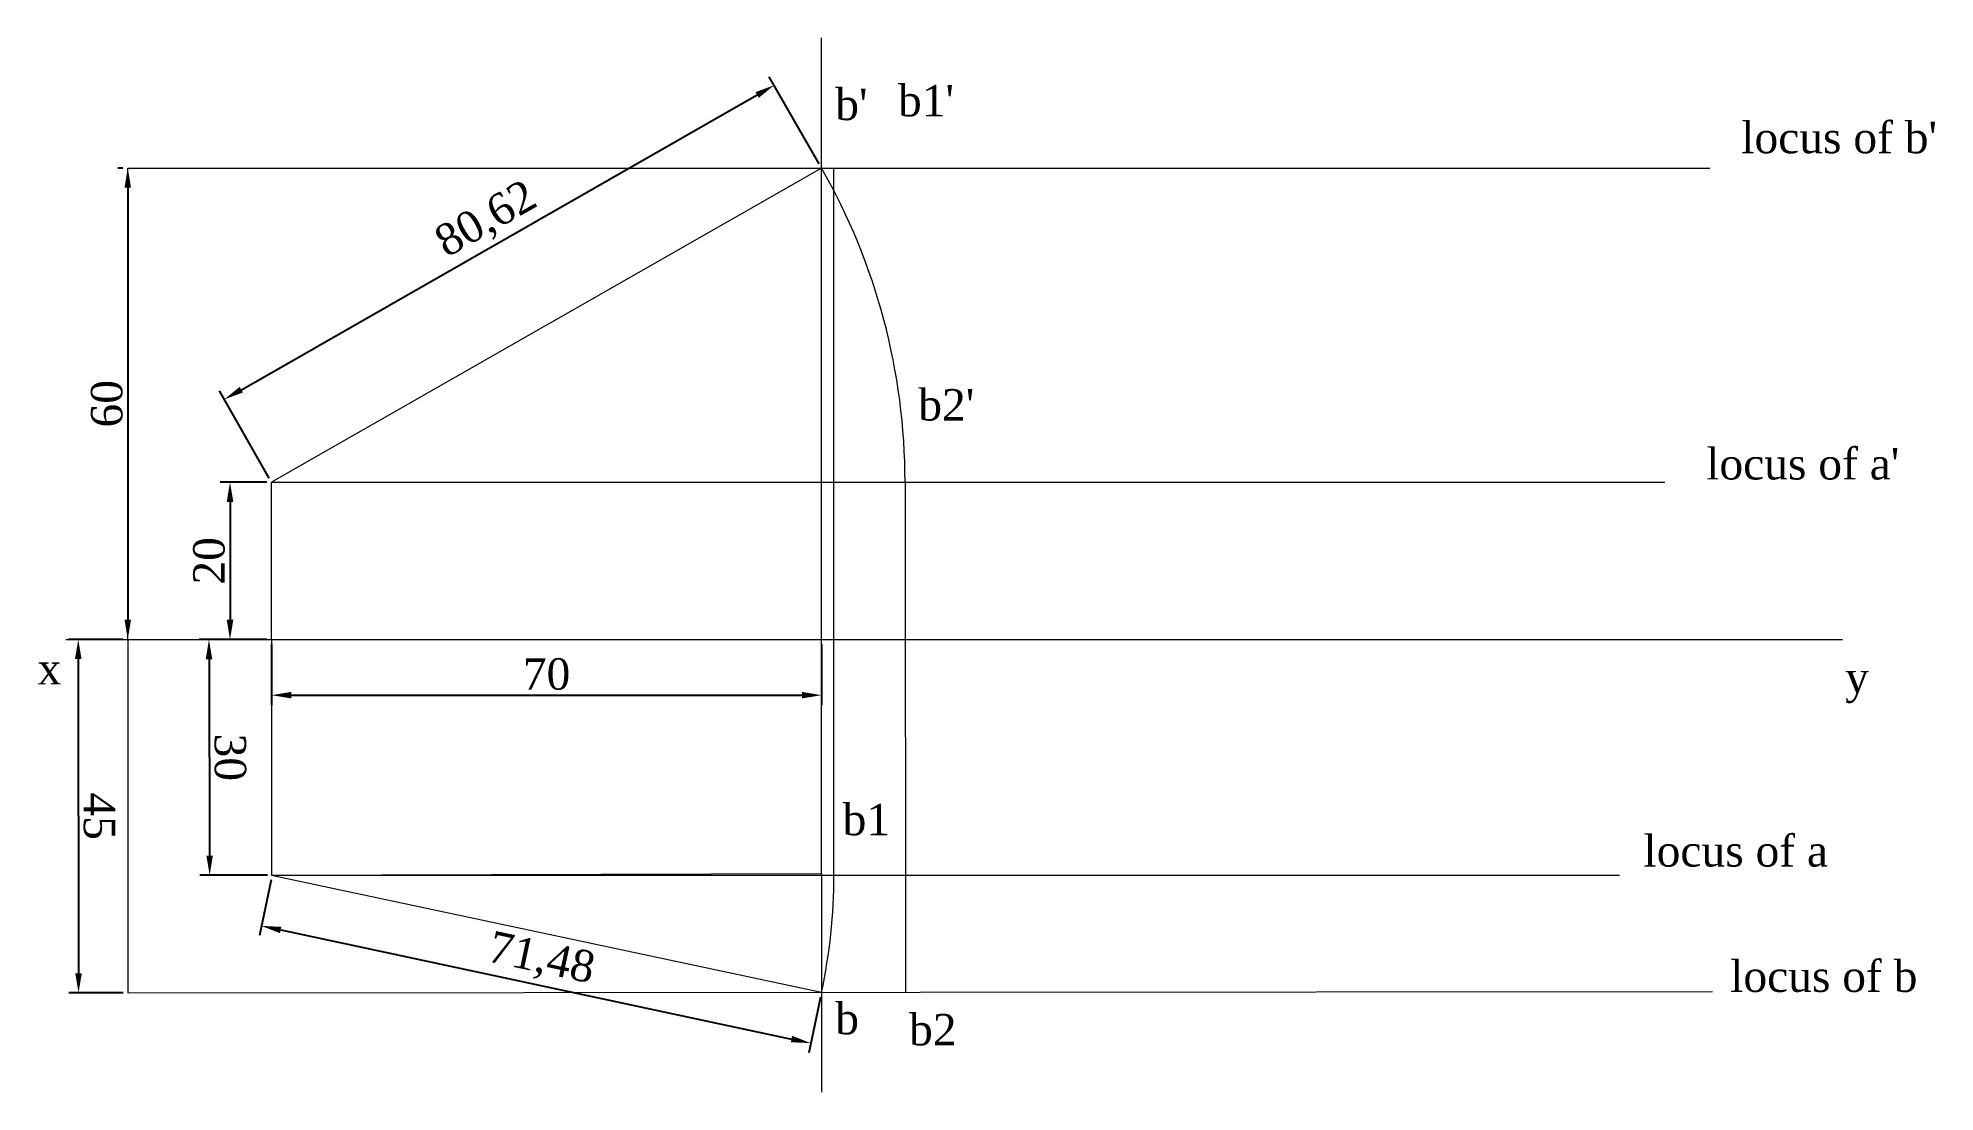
# Paper-space layout 'Layout14' of a CAD drawing. Header units: millimetres. Extents: x 16 to 257, y 45 to 179.
import ezdxf

# ---------------------------------------------------------------- set-up
doc = ezdxf.new("R2010")
doc.units = ezdxf.units.MM
doc.layers.add('PROJECTION LINE', color=5, linetype='Continuous', lineweight=5)
doc.layers.add('XY LINE', color=1, linetype='Continuous', lineweight=15)
doc.styles.get("Standard").update_dxf_attribs({"font": 'times.ttf', "height": 4})
doc.dimstyles.new('ISO-25', dxfattribs={"dimtxt": 4, "dimasz": 2.5, "dimexe": 1.25, "dimexo": 0.625, "dimtad": 1, "dimtoh": 1, "dimtxsty": 'Standard', "dimcen": 2.5, "dimadec": 0, "dimazin": 0, "dimtfac": 1, "dimtmove": 0, "dimatfit": 3, "dimfxl": 1, "dimarcsym": 0})

# ---------------------------------------------------------------- blocks, each defined once
blk = doc.blocks.new('*D118')
at = {"layer": 'Defpoints', "color": 0, "transparency": 16777216}
for p in [(45.48, 122.57), (40.19, 102.57), (45.48, 102.57)]:
    blk.add_point(p, dxfattribs=at)
at = {"layer": 'PROJECTION LINE', "color": 0, "lineweight": -2, "transparency": 16777216}
for p, q in [((44.86, 122.57), (38.94, 122.57)), ((40.19, 120.07), (40.19, 105.07)), ((44.86, 102.57), (38.94, 102.57))]:
    blk.add_line(p, q, dxfattribs=at)
at = {"layer": 'PROJECTION LINE', "color": 0, "transparency": 16777216}
for points in [[(39.77, 120.07), (40.61, 120.07), (40.19, 122.57)], [(39.77, 105.07), (40.61, 105.07), (40.19, 102.57)]]:
    blk.add_solid(points, dxfattribs=at)
at = {"layer": 'PROJECTION LINE', "color": 0, "transparency": 16777216, "insert": (37.53, 112.57), "char_height": 4, "attachment_point": 5, "rotation": 90}
blk.add_mtext('20', dxfattribs=at)
blk = doc.blocks.new('*D119')
at = {"layer": 'Defpoints', "color": 0, "transparency": 16777216}
for p in [(45.48, 102.57), (37.6, 72.55), (45.57, 72.57)]:
    blk.add_point(p, dxfattribs=at)
at = {"layer": 'PROJECTION LINE', "color": 0, "lineweight": -2, "transparency": 16777216}
for p, q in [((44.86, 102.57), (36.26, 102.54)), ((37.52, 100.05), (37.59, 75.05)), ((44.95, 72.57), (36.35, 72.54))]:
    blk.add_line(p, q, dxfattribs=at)
at = {"layer": 'PROJECTION LINE', "color": 0, "transparency": 16777216}
for points in [[(37.93, 100.05), (37.1, 100.05), (37.51, 102.55)], [(38.01, 75.05), (37.18, 75.05), (37.6, 72.55)]]:
    blk.add_solid(points, dxfattribs=at)
at = {"layer": 'PROJECTION LINE', "color": 0, "transparency": 16777216, "insert": (40.21, 87.56), "char_height": 4, "attachment_point": 5, "rotation": 270.1751}
blk.add_mtext('30', dxfattribs=at)
blk = doc.blocks.new('*D120')
at = {"layer": 'Defpoints', "color": 0, "transparency": 16777216}
for p in [(27.18, 162.57), (27.18, 102.57), (27.18, 102.57)]:
    blk.add_point(p, dxfattribs=at)
at = {"layer": 'PROJECTION LINE', "color": 0, "lineweight": -2, "transparency": 16777216}
for p, q in [((26.55, 162.57), (25.93, 162.57)), ((27.18, 160.07), (27.18, 105.07)), ((26.55, 102.57), (25.93, 102.57))]:
    blk.add_line(p, q, dxfattribs=at)
at = {"layer": 'PROJECTION LINE', "color": 0, "transparency": 16777216}
for points in [[(26.76, 160.07), (27.59, 160.07), (27.18, 162.57)], [(26.76, 105.07), (27.59, 105.07), (27.18, 102.57)]]:
    blk.add_solid(points, dxfattribs=at)
at = {"layer": 'PROJECTION LINE', "color": 0, "transparency": 16777216, "insert": (24.52, 132.57), "char_height": 4, "attachment_point": 5, "rotation": 90}
blk.add_mtext('60', dxfattribs=at)
blk = doc.blocks.new('*D121')
at = {"layer": 'Defpoints', "color": 0, "transparency": 16777216}
for p in [(27.18, 102.57), (20.91, 57.57), (27.21, 57.57)]:
    blk.add_point(p, dxfattribs=at)
at = {"layer": 'PROJECTION LINE', "color": 0, "lineweight": -2, "transparency": 16777216}
for p, q in [((26.55, 102.57), (19.62, 102.56)), ((20.87, 100.07), (20.91, 60.07)), ((26.59, 57.57), (19.66, 57.56))]:
    blk.add_line(p, q, dxfattribs=at)
at = {"layer": 'PROJECTION LINE', "color": 0, "transparency": 16777216}
for points in [[(21.29, 100.07), (20.46, 100.07), (20.87, 102.57)], [(21.32, 60.07), (20.49, 60.07), (20.91, 57.57)]]:
    blk.add_solid(points, dxfattribs=at)
at = {"layer": 'PROJECTION LINE', "color": 0, "transparency": 16777216, "insert": (23.55, 80.07), "char_height": 4, "attachment_point": 5, "rotation": 270.05}
blk.add_mtext('45', dxfattribs=at)
blk = doc.blocks.new('*D122')
at = {"layer": 'Defpoints', "color": 0, "transparency": 16777216}
for p in [(109.45, 173.12), (115.48, 162.57), (45.48, 122.57)]:
    blk.add_point(p, dxfattribs=at)
at = {"layer": 'PROJECTION LINE', "color": 0, "lineweight": -2, "transparency": 16777216}
for p, q in [((115.17, 163.11), (108.83, 174.2)), ((41.63, 134.36), (107.28, 171.88)), ((45.17, 123.11), (38.83, 134.2))]:
    blk.add_line(p, q, dxfattribs=at)
at = {"layer": 'PROJECTION LINE', "color": 0, "transparency": 16777216}
for points in [[(107.08, 172.24), (107.49, 171.51), (109.45, 173.12)], [(41.42, 134.72), (41.83, 134), (39.45, 133.12)]]:
    blk.add_solid(points, dxfattribs=at)
at = {"layer": 'PROJECTION LINE', "color": 0, "transparency": 16777216, "insert": (72.91, 155.82), "char_height": 4, "attachment_point": 5, "rotation": 29.745}
blk.add_mtext('80,62', dxfattribs=at)
blk = doc.blocks.new('*D123')
at = {"layer": 'Defpoints', "color": 0, "transparency": 16777216}
for p in [(45.57, 72.57), (115.48, 57.65), (114.1, 51.18)]:
    blk.add_point(p, dxfattribs=at)
at = {"layer": 'PROJECTION LINE', "color": 0, "lineweight": -2, "transparency": 16777216}
for p, q in [((45.44, 71.96), (43.93, 64.88)), ((46.64, 65.58), (111.65, 51.7)), ((115.35, 57.04), (113.84, 49.95))]:
    blk.add_line(p, q, dxfattribs=at)
at = {"layer": 'PROJECTION LINE', "color": 0, "transparency": 16777216}
for points in [[(46.72, 65.98), (46.55, 65.17), (44.19, 66.1)], [(111.74, 52.11), (111.57, 51.29), (114.1, 51.18)]]:
    blk.add_solid(points, dxfattribs=at)
at = {"layer": 'PROJECTION LINE', "color": 0, "transparency": 16777216, "insert": (79.8, 61.69), "char_height": 4, "attachment_point": 5, "rotation": 347.95}
blk.add_mtext('71,48', dxfattribs=at)
blk = doc.blocks.new('*D124')
at = {"layer": 'Defpoints', "color": 0, "transparency": 16777216}
for p in [(45.48, 102.57), (115.48, 102.57), (115.48, 95.47)]:
    blk.add_point(p, dxfattribs=at)
at = {"layer": 'PROJECTION LINE', "color": 0, "lineweight": -2, "transparency": 16777216}
for p, q in [((45.48, 101.95), (45.48, 94.22)), ((115.48, 101.95), (115.48, 94.22)), ((47.98, 95.47), (112.98, 95.47))]:
    blk.add_line(p, q, dxfattribs=at)
at = {"layer": 'PROJECTION LINE', "color": 0, "transparency": 16777216}
for points in [[(47.98, 95.89), (47.98, 95.06), (45.48, 95.47)], [(112.98, 95.89), (112.98, 95.06), (115.48, 95.47)]]:
    blk.add_solid(points, dxfattribs=at)
at = {"layer": 'PROJECTION LINE', "color": 0, "transparency": 16777216, "insert": (80.48, 98.14), "char_height": 4, "attachment_point": 5}
blk.add_mtext('70', dxfattribs=at)

psp = doc.layouts.new('Layout14')

# ---------------------------------------------------------------- linework, layer by layer
at = {"layer": 'PROJECTION LINE'}
for p, q in [((115.481, 72.785), (115.481, 179.137)), ((27.175, 102.571), (27.175, 162.571)), ((27.175, 162.571), (228.535, 162.571)), ((115.481, 162.571), (45.481, 122.571)), ((117.054, 122.571), (117.054, 162.571)), ((45.481, 102.571), (45.481, 122.571)), ((45.481, 122.571), (222.792, 122.571)), ((117.054, 72.571), (117.054, 122.571)), ((126.103, 122.571), (126.16, 57.658)), ((27.175, 102.571), (27.175, 57.571)), ((45.481, 102.571), (45.481, 72.571)), ((45.481, 72.571), (115.481, 72.785)), ((45.481, 72.571), (217.049, 72.571)), ((45.481, 72.571), (115.481, 57.648)), ((115.481, 72.785), (115.481, 44.948)), ((27.175, 57.571), (228.894, 57.747))]:
    psp.add_line(p, q, dxfattribs=at)
for centre, radius, start, end in [((45.481, 122.571), 80.622, 0, 29.745), ((45.481, 72.571), 71.573, 347.96556, 0)]:
    psp.add_arc(centre, radius, start, end, dxfattribs=at)
at = {"layer": 'XY LINE'}
psp.add_line((19.279, 102.571), (245.433, 102.571), dxfattribs=at)

# ---------------------------------------------------------------- texts
at = {"layer": 'PROJECTION LINE'}
for s, p in [("b'", (117.223, 168.682)), ("b1'", (125.208, 169.152)), ("locus of b'", (232.54, 164.459)), ("b2'", (127.791, 130.436)), ("locus of a'", (228.077, 122.928)), ('b1', (118.162, 77.642)), ('locus of a', (220.092, 73.653)), ('locus of b', (231.13, 57.698)), ('b', (117.223, 52.301)), ('b2', (126.617, 50.893))]:
    psp.add_text(s, height=4, dxfattribs=at).set_placement(p)
at = {"layer": 'XY LINE'}
for s, p in [('x', (15.69, 96.834)), ('y', (245.764, 95.758))]:
    psp.add_text(s, height=4, dxfattribs=at).set_placement(p)

# ---------------------------------------------------------------- dimensions: what is measured, and where the dimension line sits
at = {"layer": 'PROJECTION LINE'}
for p1, p2, distance, picture, middle in [((45.481, 122.571), (115.481, 162.571), 12.146, '*D122', (72.908, 155.823)), ((27.175, 162.571), (27.175, 102.571), 0, '*D120', (24.516, 132.571)), ((45.481, 122.571), (45.481, 102.571), -5.29, '*D118', (37.532, 112.571)), ((27.175, 102.571), (27.215, 57.571), -6.306, '*D121', (23.549, 80.068)), ((45.481, 102.571), (45.573, 72.571), -7.973, '*D119', (40.214, 87.555)), ((45.481, 102.571), (115.481, 102.571), -7.096, '*D124', (80.481, 98.14)), ((45.573, 72.571), (115.481, 57.648), -6.618, '*D123', (79.796, 61.685))]:
    dim = psp.add_aligned_dim(p1=p1, p2=p2, distance=distance, dimstyle='ISO-25', dxfattribs=at)
    dim.commit()
    dim.dimension.update_dxf_attribs({"geometry": picture, "text_midpoint": middle})

doc.saveas('drawing.dxf')
